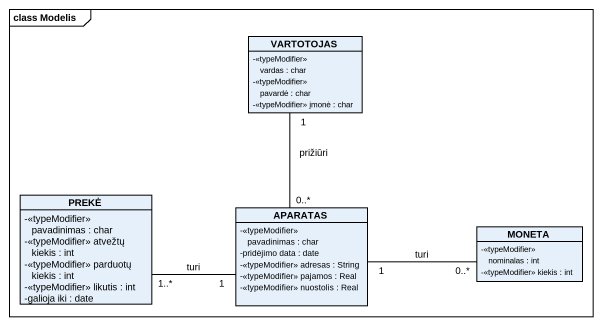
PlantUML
@startuml
mainframe class Modelis
hide circle
hide empty members
skinparam classAttributeIconSize 0
class VARTOTOJAS {
  -<<typeModifier>> vardas : char
  -<<typeModifier>> pavardė : char
  -<<typeModifier>> įmonė : char
}
class PREKĖ {
  -<<typeModifier>> pavadinimas : char
  -<<typeModifier>> atvežtų kiekis : int
  -<<typeModifier>> parduotų kiekis : int
  -<<typeModifier>> likutis : int
  -galioja iki : date
}
class APARATAS {
  -<<typeModifier>> pavadinimas : char
  -pridėjimo data : date
  -<<typeModifier>> adresas : String
  -<<typeModifier>> pajamos : Real
  -<<typeModifier>> nuostolis : Real
}
class MONETA {
  -<<typeModifier>> nominalas : int
  -<<typeModifier>> kiekis : int
}
VARTOTOJAS "1" -- "0..*" APARATAS : prižiūri
APARATAS "1" -left- "1..*" PREKĖ : turi
APARATAS "1" -right- "0..*" MONETA : turi
@enduml
